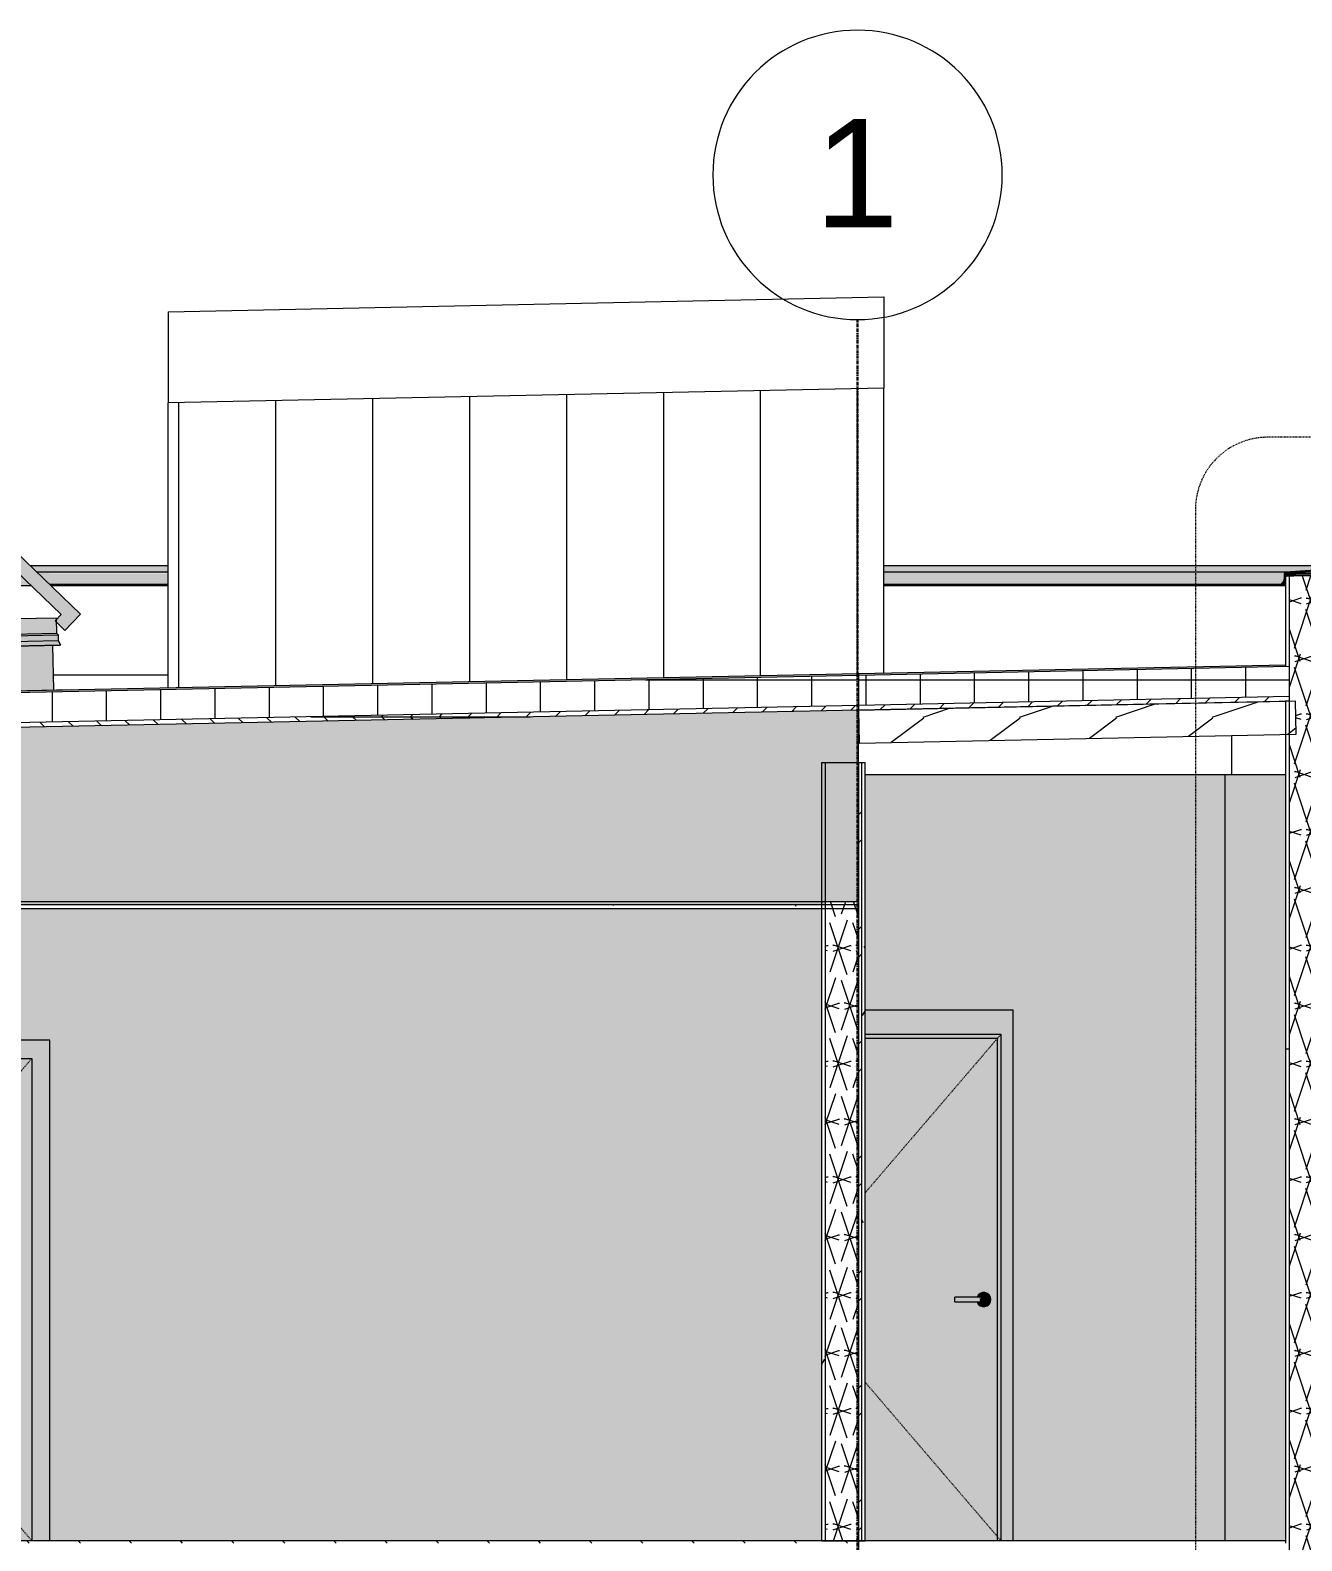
# Model space of a CAD drawing. Header units: inches. Extents: x 1718 to 6958, y -253 to 585.
# Drawn here: x 5126.8 to 5337.7, y 268 to 518.5 of the extents above; entities that cross this region are included whole.
import ezdxf

# ---------------------------------------------------------------- set-up
doc = ezdxf.new("R2010")
doc.units = ezdxf.units.IN
doc.header["$MEASUREMENT"] = 0
for name, pattern in [('Dash 1_16_', [0.125, 0.0625, -0.0625]), ('Dash Dot 3_16_', [0.3125, 0.1875, -0.0625, 0, -0.0625]), ('Grid Line 1_2__2_', [0.875, 0.5, -0.125, 0.125, -0.125])]:
    doc.linetypes.add(name, pattern=pattern)
for name, color, linetype, lineweight in [('0-2', 250, 'Continuous', 9), ('0-3', 165, 'Continuous', 5), ('0-4', 10, 'Continuous', 5), ('A-ANNO-SYMB-1', 150, 'Dash Dot 3_16_', 9), ('A-DOOR-1', 41, 'Continuous', 9), ('A-DOOR-2', 250, 'Dash 1_16_', 9), ('A-DOOR-3', 255, 'Continuous', 9), ('A-DOOR-4', 21, 'Continuous', 9), ('A-DOOR-5', 250, 'Continuous', 9), ('A-DOOR-FRAM-1', 41, 'Continuous', 9), ('A-DOOR-FRAM-2', 250, 'Continuous', 9), ('A-DOOR-FRAM-3', 253, 'Continuous', 9), ('A-FLOR-5', 192, 'Continuous', 5), ('A-FLOR-6', 192, 'Continuous', 9), ('A-FLOR-MCUT', 51, 'Continuous', 13), ('A-FLOR-PATT-1', 252, 'Continuous', 9), ('A-GENM', 5, 'Continuous', 9), ('A-ROOF', 132, 'Continuous', 13), ('A-ROOF-1', 132, 'Continuous', 5), ('A-ROOF-2', 132, 'Continuous', 9), ('A-ROOF-PATT-1', 252, 'Continuous', 9), ('A-WALL', 113, 'Continuous', 13), ('A-WALL-2', 50, 'Continuous', 13), ('A-WALL-5', 7, 'Continuous', 13), ('A-WALL-7', 113, 'Continuous', 9), ('A-WALL-PATT-1', 252, 'Continuous', 9), ('A-WALL-PATT-3', 111, 'Continuous', 9), ('I-WALL-2', 50, 'Continuous', 13), ('I-WALL-3', 250, 'Continuous', 9), ('S-BEAM-2', 250, 'Continuous', 9), ('S-BEAM-3', 252, 'Continuous', 9), ('S-FNDN-5', 32, 'Continuous', 9), ('S-GRID-1', 1, 'Grid Line 1_2__2_', 30), ('S-GRID-IDEN', 1, 'Continuous', 9), ('S-GRID-IDEN-1', 147, 'Continuous', 9)]:
    doc.layers.add(name, color=color, linetype=linetype, lineweight=lineweight)
doc.styles.add('Arial_1', font='arial.ttf', dxfattribs={"height": 18})
pattern_1 = [(0, (-1688.897, 68.768), (30.72, 7.68), [1.267, -21.773, 1.267, -21.773, -122.88]), (0, (-1688.897, 68.768), (30.72, 7.68), [-46.08, 1.267, -44.813, 1.267, -21.773, -53.76]), (0, (-1688.897, 68.768), (30.72, 7.68), [-115.2, 1.267, -14.093, 1.267, -37.133]), (120, (-1677.377, 72.608), (-22.011075, 22.7643), [1.267, -21.773, 1.267, -21.773, -122.88]), (120, (-1677.377, 72.608), (-22.011075, 22.7643), [-46.08, 1.267, -44.813, 1.267, -21.773, -53.76]), (120, (-1677.377, 72.608), (-22.011075, 22.7643), [-115.2, 1.267, -14.093, 1.267, -37.133]), (240, (-1673.537, 87.968), (-8.708925, -30.4443), [1.267, -21.773, 1.267, -21.773, -122.88]), (240, (-1673.537, 87.968), (-8.708925, -30.4443), [-46.08, 1.267, -44.813, 1.267, -21.773, -53.76]), (240, (-1673.537, 87.968), (-8.708925, -30.4443), [-115.2, 1.267, -14.093, 1.267, -37.133])]
pattern_2 = [(161.57, (7056.9088, 69.248), (-3.8399538, -1.544e-05), [0, -27.322, 3.034, 0]), (18.43, (7055.9488, 69.248), (-3.8399538, 1.544e-05), [0, -27.322, 3.034, 0]), (108.43, (7056.9088, 69.248), (1.919622, -9.6005246), [9.106, -21.25]), (71.57, (7055.9488, 69.248), (1.919622, 9.6005246), [9.106, -21.25])]
pattern_3 = [(0, (7056.429, 68.768), (30.72, 7.68), [1.267, -21.773, 1.267, -21.773, -122.88]), (0, (7056.429, 68.768), (30.72, 7.68), [-46.08, 1.267, -44.813, 1.267, -21.773, -53.76]), (0, (7056.429, 68.768), (30.72, 7.68), [-115.2, 1.267, -14.093, 1.267, -37.133]), (120, (7067.949, 72.608), (-22.011075, 22.7643), [1.267, -21.773, 1.267, -21.773, -122.88]), (120, (7067.949, 72.608), (-22.011075, 22.7643), [-46.08, 1.267, -44.813, 1.267, -21.773, -53.76]), (120, (7067.949, 72.608), (-22.011075, 22.7643), [-115.2, 1.267, -14.093, 1.267, -37.133]), (240, (7071.789, 87.968), (-8.708925, -30.4443), [1.267, -21.773, 1.267, -21.773, -122.88]), (240, (7071.789, 87.968), (-8.708925, -30.4443), [-46.08, 1.267, -44.813, 1.267, -21.773, -53.76]), (240, (7071.789, 87.968), (-8.708925, -30.4443), [-115.2, 1.267, -14.093, 1.267, -37.133])]
pattern_4 = [(0, (7056.429, 68.768), (0, 9), []), (90, (7056.429, 68.768), (-9, 6e-16), [])]
pattern_5 = [(0, (7056.429, 68.768), (0, 4.798), []), (315, (7056.4288, 68.768), (4.7984266, 0), [6.786, -6.786]), (45, (7056.4288, 68.768), (4.7984266, 0), [6.786, -6.786])]
pattern_6 = [(90, (5264.002, 398), (-16.082, 1e-15), [])]

# ---------------------------------------------------------------- blocks, each defined once
blk = doc.blocks.new('SWING - SINGLE - FLUSH - SWING - FLUSH - 2-10 x 6-8 - PRIVACY-3983842-BUILDING ELEVATION - COURTYARD - LOOKING EAST')
at = {"layer": 'A-DOOR-1'}
blk.add_hatch(color=256, dxfattribs=at).paths.add_polyline_path([(-3618.3, 136), (-3618.3, 216), (-3652.3, 216), (-3652.3, 136), (-3633.95, 136)], flags=0)
at = {"layer": 'A-DOOR-FRAM-1'}
blk.add_hatch(color=256, dxfattribs=at).paths.add_polyline_path([(-3652.3, 136), (-3652.3, 216), (-3618.3, 216), (-3618.3, 136), (-3615.3, 136), (-3615.3, 219), (-3654.8, 219), (-3654.8, 136)], flags=0)
at = {"layer": 'A-DOOR-2'}
for p in [(-3618.3, 216), (-3618.3, 136)]:
    blk.add_line(p, (-3652.3, 176), dxfattribs=at)
at = {"layer": 'A-DOOR-FRAM-2'}
for p, q in [((-3615.3, 219), (-3654.8, 219)), ((-3615.3, 136), (-3615.3, 219)), ((-3652.3, 136), (-3652.3, 216)), ((-3652.3, 216), (-3618.3, 216)), ((-3618.3, 216), (-3618.3, 136))]:
    blk.add_line(p, q, dxfattribs=at)
blk = doc.blocks.new('CTR - 1st Phase - Unit Layouts_rvt-2-BUILDING ELEVATION - COURTYARD - LOOKING EAST')
at = {"layer": 'A-WALL-2'}
blk.add_hatch(color=256, dxfattribs=at).paths.add_polyline_path([(-3615.3, 268), (-3487.3, 268), (-3487.3, 372.87), (-3655.3, 372.87), (-3655.3, 351), (-3615.3, 351), (-3615.3, 335.54)], flags=0)
at = {"layer": '0-2'}
blk.add_blockref('SWING - SINGLE - FLUSH - SWING - FLUSH - 2-10 x 6-8 - PRIVACY-3983842-BUILDING ELEVATION - COURTYARD - LOOKING EAST', (0, 132), dxfattribs=at)
blk = doc.blocks.new('HOLLOW METAL - UNIT DOOR-2191977-BUILDING ELEVATION - COURTYARD - LOOKING EAST')
at = {"layer": 'A-DOOR-3'}
for points in [[(-3461.07, 176), (-3461.08, 176.39), (-3465.2, 176.38), (-3465.2, 176), (-3461.56, 176)], [(-3461.55, 175.61), (-3461.07, 175.62), (-3461.07, 176), (-3465.2, 176), (-3465.2, 175.61), (-3461.56, 175.61)]]:
    blk.add_hatch(color=256, dxfattribs=at).paths.add_polyline_path(points, flags=0)
h = blk.add_hatch(color=256, dxfattribs=at)
h.paths.add_polyline_path([(-3460.38, 174.82), (-3460.07, 174.86), (-3459.79, 174.98), (-3459.54, 175.16), (-3459.36, 175.41), (-3459.24, 175.69), (-3459.2, 176), (-3459.24, 176.31), (-3459.36, 176.59), (-3459.54, 176.84), (-3459.79, 177.02), (-3460.07, 177.14), (-3460.38, 177.18), (-3460.68, 177.14), (-3460.97, 177.02), (-3461.21, 176.84), (-3461.4, 176.59), (-3461.47, 176.39), (-3461, 176.38), (-3460.73, 176.38), (-3460.37, 176.36), (-3460.18, 176.26), (-3460.13, 176.12), (-3460.14, 175.8), (-3460.31, 175.65), (-3460.49, 175.61), (-3460.82, 175.65), (-3461.26, 175.61), (-3461.48, 175.61), (-3461.4, 175.41), (-3461.21, 175.16), (-3460.97, 174.98), (-3460.68, 174.86)], flags=0)
h.paths.add_polyline_path([(-3461.07, 175.8), (-3461.01, 176), (-3461.07, 176.1), (-3461.07, 175.9)], flags=0)
h = blk.add_hatch(color=256, dxfattribs=at)
h.paths.add_polyline_path([(-3460.7, 176), (-3461.07, 176.34), (-3461.04, 176.1), (-3461, 176), (-3460.79, 176)], flags=0)
h.paths.add_polyline_path([(-3460.31, 176), (-3460.12, 176), (-3460.18, 176.26), (-3460.31, 176.35), (-3460.49, 176.39), (-3460.82, 176.35), (-3461.02, 176.34), (-3460.69, 176), (-3460.34, 176)], flags=0)
h = blk.add_hatch(color=256, dxfattribs=at)
h.paths.add_polyline_path([(-3461.07, 175.61), (-3460.73, 175.62), (-3460.37, 175.64), (-3460.17, 175.76), (-3460.13, 175.88), (-3460.15, 176), (-3460.7, 175.99), (-3461.05, 175.62)], flags=0)
h.paths.add_polyline_path([(-3461.07, 175.62), (-3460.7, 176), (-3461.01, 176), (-3461.07, 175.66)], flags=0)
at = {"layer": 'A-DOOR-4'}
h = blk.add_hatch(color=256, dxfattribs=at)
h.paths.add_polyline_path([(-3468.72, 136), (-3458.15, 136), (-3458.15, 219.37), (-3480.05, 219.37), (-3480.05, 136)], flags=0)
h.paths.add_polyline_path([(-3460.38, 174.82), (-3460.68, 174.86), (-3460.97, 174.98), (-3461.21, 175.16), (-3461.4, 175.41), (-3461.51, 175.61), (-3465.2, 175.62), (-3465.2, 176.39), (-3461.48, 176.39), (-3461.4, 176.59), (-3461.21, 176.84), (-3460.97, 177.02), (-3460.68, 177.14), (-3460.34, 177.18), (-3460.07, 177.14), (-3459.79, 177.02), (-3459.54, 176.84), (-3459.36, 176.59), (-3459.24, 176.31), (-3459.2, 176), (-3459.24, 175.69), (-3459.36, 175.41), (-3459.54, 175.16), (-3459.79, 174.98), (-3460.07, 174.86), (-3460.34, 174.82)], flags=0)
at = {"layer": 'A-DOOR-FRAM-3'}
for points in [[(-3455.52, 136), (-3455.52, 224), (-3480.05, 224), (-3480.05, 220), (-3457.52, 220), (-3457.52, 136)], [(-3457.52, 136), (-3457.52, 220), (-3480.05, 220), (-3480.05, 219.37), (-3458.15, 219.37), (-3458.15, 136)]]:
    blk.add_hatch(color=256, dxfattribs=at).paths.add_polyline_path(points, flags=0)
at = {"layer": 'A-DOOR-2'}
for p, q in [((-3457.52, 220), (-3480.05, 193.72)), ((-3480.05, 162.28), (-3457.52, 136))]:
    blk.add_line(p, q, dxfattribs=at)
at = {"layer": 'A-DOOR-5'}
for p, q in [((-3461.07, 176.39), (-3465.2, 176.39)), ((-3465.2, 176), (-3465.2, 176.39)), ((-3465.2, 175.61), (-3465.2, 176)), ((-3465.2, 175.61), (-3461.07, 175.61))]:
    blk.add_line(p, q, dxfattribs=at)
at = {"layer": 'A-DOOR-5', "flags": 128}
for points in [[(-3460.48, 176.39), (-3460.48, 176.39), (-3460.48, 176.39), (-3460.48, 176.39), (-3460.48, 176.39), (-3460.49, 176.39), (-3460.49, 176.39), (-3460.5, 176.39), (-3460.51, 176.39), (-3460.51, 176.39), (-3460.52, 176.39), (-3460.53, 176.39), (-3460.54, 176.39), (-3460.55, 176.39), (-3460.57, 176.39), (-3460.58, 176.39), (-3460.59, 176.39), (-3460.61, 176.39), (-3460.62, 176.39), (-3460.64, 176.39), (-3460.66, 176.39), (-3460.67, 176.39), (-3460.69, 176.39), (-3460.71, 176.39), (-3460.73, 176.39), (-3460.75, 176.39), (-3460.77, 176.39), (-3460.79, 176.39), (-3460.81, 176.39), (-3460.83, 176.39), (-3460.85, 176.39), (-3460.88, 176.39), (-3460.9, 176.39), (-3460.92, 176.39), (-3460.94, 176.39), (-3460.97, 176.39), (-3460.99, 176.39), (-3461.01, 176.39), (-3461.04, 176.39), (-3461.06, 176.39), (-3461.07, 176.39)], [(-3461.07, 175.61), (-3461.04, 175.61), (-3461.02, 175.61), (-3461, 175.61), (-3460.97, 175.61), (-3460.95, 175.61), (-3460.93, 175.61), (-3460.9, 175.61), (-3460.88, 175.61), (-3460.86, 175.61), (-3460.84, 175.61), (-3460.82, 175.61), (-3460.79, 175.61), (-3460.77, 175.61), (-3460.75, 175.61), (-3460.73, 175.61), (-3460.71, 175.61), (-3460.7, 175.61), (-3460.68, 175.61), (-3460.66, 175.61), (-3460.64, 175.61), (-3460.63, 175.61), (-3460.61, 175.61), (-3460.6, 175.61), (-3460.58, 175.61), (-3460.57, 175.61), (-3460.56, 175.61), (-3460.55, 175.61), (-3460.54, 175.61), (-3460.53, 175.61), (-3460.52, 175.61), (-3460.51, 175.61), (-3460.5, 175.61), (-3460.5, 175.61), (-3460.49, 175.61), (-3460.49, 175.61), (-3460.48, 175.61), (-3460.48, 175.61), (-3460.48, 175.61), (-3460.48, 175.61)]]:
    blk.add_lwpolyline(points, dxfattribs=at)
at = {"layer": 'A-DOOR-5'}
for centre, radius, start, end in [((-3460.38, 176), 1.18, 0, 160.3657), ((-3460.38, 176), 1.18, 199.5633, 0), ((-3460.48, 176), 0.394, 75, 90), ((-3460.48, 176), 0.394, 270, 285), ((-3460.48, 176), 0.394, 0, 30), ((-3460.48, 176), 0.394, 330, 0)]:
    blk.add_arc(centre, radius, start, end, dxfattribs=at)
at = {"layer": 'A-DOOR-FRAM-2'}
for p, q in [((-3455.52, 224), (-3480.05, 224)), ((-3455.52, 136), (-3455.52, 224)), ((-3480.05, 220), (-3457.52, 220)), ((-3480.05, 219.37), (-3458.15, 219.37)), ((-3458.15, 219.37), (-3458.15, 136)), ((-3457.52, 220), (-3457.52, 136))]:
    blk.add_line(p, q, dxfattribs=at)
blk = doc.blocks.new('CTR - 1st Phase - Common Walls_rvt-2-BUILDING ELEVATION - COURTYARD - LOOKING EAST')
at = {"layer": 'A-WALL-PATT-1'}
h = blk.add_hatch(dxfattribs=at)
h.set_pattern_fill('FP_87', color=256, style=0, pattern_type=2)
h.set_pattern_definition([(45, (-1688.897, 68.768), (-9.50352, 9.50352), []), (45, (-1688.897, 83.168), (-9.50352, 9.50352), [])])
h.paths.add_polyline_path([(-3480.67, 268), (-3480.67, 397), (-3481.17, 397), (-3481.17, 268)], flags=0)
h = blk.add_hatch(dxfattribs=at)
h.set_pattern_fill('FP_74', color=256, style=0, pattern_type=2)
h.set_pattern_definition(pattern_1)
h.paths.add_polyline_path([(-3480.05, 268), (-3480.05, 397), (-3480.67, 397), (-3480.67, 268)], flags=0)
h = blk.add_hatch(dxfattribs=at)
h.set_pattern_fill('FP_70', color=256, style=0, pattern_type=2)
h.set_pattern_definition([(161.57, (-1688.417, 69.248), (-3.8399538, -1.544e-05), [0, -27.322, 3.034, 0]), (18.43, (-1689.377, 69.248), (-3.8399538, 1.544e-05), [0, -27.322, 3.034, 0]), (108.43, (-1688.417, 69.248), (1.919622, -9.6005246), [9.106, -21.25]), (71.57, (-1689.377, 69.248), (1.919622, 9.6005246), [9.106, -21.25])])
h.paths.add_polyline_path([(-3486.67, 268), (-3481.17, 268), (-3481.17, 374), (-3486.67, 374), (-3486.67, 285.14)], flags=0)
h = blk.add_hatch(dxfattribs=at)
h.set_pattern_fill('FP_74', color=256, style=0, pattern_type=2)
h.set_pattern_definition(pattern_1)
h.paths.add_polyline_path([(-3486.67, 268), (-3486.67, 372.87), (-3487.3, 372.87), (-3487.3, 268)], flags=0)
at = {"layer": 'I-WALL-2'}
for points in [[(-3420.41, 268), (-3420.41, 395), (-3480.05, 395), (-3480.05, 356), (-3455.52, 356), (-3455.52, 268), (-3435.2, 268)], [(-3420.41, 268), (-3410.3, 268), (-3410.3, 395), (-3420.41, 395), (-3420.41, 268.24)]]:
    blk.add_hatch(color=256, dxfattribs=at).paths.add_polyline_path(points, flags=0)
at = {"layer": 'A-WALL-5'}
for p, q in [((-3486.67, 397), (-3486.67, 268)), ((-3481.17, 397), (-3481.17, 268)), ((-3480.67, 397), (-3480.67, 268))]:
    blk.add_line(p, q, dxfattribs=at)
at = {"layer": 'I-WALL-3'}
for p, q in [((-3487.3, 397), (-3487.3, 268)), ((-3480.05, 397), (-3487.3, 397)), ((-3480.05, 268), (-3480.05, 397)), ((-3420.41, 395), (-3480.05, 395)), ((-3410.3, 395), (-3420.41, 395)), ((-3420.41, 395), (-3420.41, 268)), ((-3487.3, 268), (-3480.05, 268))]:
    blk.add_line(p, q, dxfattribs=at)
at = {"layer": '0-2'}
blk.add_blockref('HOLLOW METAL - UNIT DOOR-2191977-BUILDING ELEVATION - COURTYARD - LOOKING EAST', (0, 132), dxfattribs=at)
blk = doc.blocks.new('LVL-Laminated Veneer Lumber - 4X6 S_ PINE - NO_ 1-2262213-BUILDING ELEVATION - COURTYARD - LOOKING EAST')
at = {"layer": 'S-BEAM-3'}
h = blk.add_hatch(dxfattribs=at)
h.set_pattern_fill('FP_89', color=256, style=0, pattern_type=2)
h.set_pattern_definition([(216.87, (-1682.499, 84.761), (47.980943, 31.9870857), [7.997, -71.971]), (206.565, (-1672.903, 79.963), (-15.993714, -15.994133), [17.881, -17.881]), (198.435, (-1672.903, 71.967), (-31.98674, -15.99388), [10.115, -40.461])])
h.paths.add_polyline_path([(-3481.06, 400.25), (-3408.56, 401.76), (-3408.67, 407.26), (-3481.17, 405.75), (-3481.13, 403.88)], flags=0)
at = {"layer": 'S-BEAM-2'}
for p, q in [((-3408.67, 407.26), (-3481.17, 405.75)), ((-3408.56, 401.76), (-3408.67, 407.26)), ((-3481.17, 405.75), (-3481.06, 400.25)), ((-3481.06, 400.25), (-3408.56, 401.76))]:
    blk.add_line(p, q, dxfattribs=at)
blk = doc.blocks.new('Grid - Grid Head - Circle-1738874-BUILDING ELEVATION - COURTYARD - LOOKING EAST')
at = {"layer": 'S-GRID-IDEN-1'}
for start, end in [(0, 180), (180, 360)]:
    blk.add_arc((-3481.32, 494.5), 24, start, end, dxfattribs=at)
blk = doc.blocks.new('CTR - 1st Phase - Structure_rvt-2-BUILDING ELEVATION - COURTYARD - LOOKING EAST')
at = {"layer": 'S-GRID-1'}
blk.add_line((-3481.32, -159.84), (-3481.32, 470.5), dxfattribs=at)
at = {"layer": '0-2'}
blk.add_blockref('LVL-Laminated Veneer Lumber - 4X6 S_ PINE - NO_ 1-2262213-BUILDING ELEVATION - COURTYARD - LOOKING EAST', (0, 0), dxfattribs=at)
at = {"layer": '0-3'}
blk.add_blockref('Grid - Grid Head - Circle-1738874-BUILDING ELEVATION - COURTYARD - LOOKING EAST', (0, 0), dxfattribs=at)
at = {"layer": 'S-GRID-IDEN', "insert": (-3488.45, 503.79), "char_height": 18, "width": 16.968, "attachment_point": 1, "style": 'Arial_1'}
blk.add_mtext('1', dxfattribs=at)
blk = doc.blocks.new('Basic Wall _ EXT - FIBER CEMENT - SMALL - ___-2145929-BUILDING ELEVATION - COURTYARD - LOOKING EAST')
at = {"layer": 'A-WALL-7'}
h = blk.add_hatch(color=256, dxfattribs=at)
h.paths.add_polyline_path([(-3674.02, 428.6), (-3620.7, 428.6), (-3621.81, 429.66), (-3867.21, 429.66), (-3851.69, 428.6), (-3678.21, 428.6)], flags=0)
h.paths.add_polyline_path([(-3410.3, 428.6), (-3394.94, 429.66), (-3476.95, 429.66), (-3476.95, 428.6), (-3410.44, 428.6)], flags=0)
h.paths.add_polyline_path([(-3598.6, 428.6), (-3595.7, 428.6), (-3595.7, 429.66), (-3618.56, 429.66), (-3617.45, 428.6), (-3602.79, 428.6)], flags=0)
h = blk.add_hatch(color=256, dxfattribs=at)
h.paths.add_polyline_path([(-3627.93, 428.35), (-3620.45, 428.36), (-3620.7, 428.6), (-3851.73, 428.56), (-3851.63, 428.41), (-3851.63, 428.35), (-3632.12, 428.35)], flags=0)
h.paths.add_polyline_path([(-3410.52, 428.35), (-3410.4, 428.55), (-3410.37, 428.6), (-3476.95, 428.56), (-3476.95, 428.35), (-3414.25, 428.35)], flags=0)
h.paths.add_polyline_path([(-3617.19, 428.35), (-3595.7, 428.36), (-3595.7, 428.6), (-3617.41, 428.56), (-3617.2, 428.36)], flags=0)
h = blk.add_hatch(color=256, dxfattribs=at)
h.paths.add_polyline_path([(-3619.55, 427.44), (-3619.49, 427.44), (-3620.44, 428.35), (-3851.63, 428.35), (-3851.63, 427.44), (-3623.74, 427.44)], flags=0)
h.paths.add_polyline_path([(-3410.52, 427.44), (-3410.52, 428.35), (-3476.95, 428.35), (-3476.95, 427.44), (-3410.92, 427.44)], flags=0)
h.paths.add_polyline_path([(-3598.6, 427.44), (-3595.7, 427.44), (-3595.7, 428.35), (-3617.19, 428.35), (-3616.24, 427.44), (-3602.79, 427.44)], flags=0)
h = blk.add_hatch(color=256, dxfattribs=at)
h.paths.add_polyline_path([(-3653.07, 427.3), (-3619.39, 427.35), (-3619.55, 427.44), (-3851.63, 427.44), (-3851.59, 427.3), (-3657.26, 427.3)], flags=0)
h.paths.add_polyline_path([(-3410.47, 427.3), (-3410.45, 427.44), (-3476.95, 427.43), (-3476.95, 427.3), (-3410.49, 427.3)], flags=0)
h.paths.add_polyline_path([(-3595.7, 427.3), (-3595.7, 427.44), (-3616.23, 427.43), (-3616.1, 427.3), (-3598.6, 427.3)], flags=0)
h = blk.add_hatch(color=256, dxfattribs=at)
h.paths.add_polyline_path([(-3766.19, 426.57), (-3618.59, 426.57), (-3619.35, 427.3), (-3851.56, 427.26), (-3851.11, 426.57), (-3770.38, 426.57)], flags=0)
h.paths.add_polyline_path([(-3411.03, 426.57), (-3410.56, 427.3), (-3476.95, 427.3), (-3476.95, 426.57), (-3414.25, 426.57)], flags=0)
h.paths.add_polyline_path([(-3595.7, 426.57), (-3595.7, 427.3), (-3616.1, 427.3), (-3615.34, 426.57), (-3598.6, 426.57)], flags=0)
h.paths.add_polyline_path([(-3410.49, 427.26), (-3410.49, 427.3), (-3410.5, 427.26)], flags=0)
h = blk.add_hatch(color=256, dxfattribs=at)
h.paths.add_polyline_path([(-3674.02, 426.45), (-3618.46, 426.45), (-3618.59, 426.57), (-3851.11, 426.57), (-3851.22, 426.45), (-3678.21, 426.45)], flags=0)
h.paths.add_polyline_path([(-3410.69, 426.45), (-3410.67, 426.49), (-3410.72, 426.45)], flags=0)
h.paths.add_polyline_path([(-3410.84, 426.45), (-3411.03, 426.57), (-3476.95, 426.57), (-3476.95, 426.45), (-3410.92, 426.45)], flags=0)
h.paths.add_polyline_path([(-3595.7, 426.45), (-3595.7, 426.57), (-3615.34, 426.57), (-3615.21, 426.45), (-3598.6, 426.45)], flags=0)
h = blk.add_hatch(color=256, dxfattribs=at)
h.paths.add_polyline_path([(-3410.72, 426.42), (-3410.73, 426.45), (-3410.73, 426.42)], flags=0)
h.paths.add_polyline_path([(-3595.7, 426.42), (-3595.7, 426.45), (-3598.6, 426.42)], flags=0)
for p, q in [((-3595.7, 429.66), (-3618.56, 429.66)), ((-3595.7, 428.6), (-3617.45, 428.6)), ((-3394.86, 429.66), (-3476.95, 429.66)), ((-3410.3, 428.6), (-3476.95, 428.6)), ((-3851.44, 426.42), (-3618.42, 426.42)), ((-3595.7, 426.57), (-3615.34, 426.57)), ((-3615.17, 426.42), (-3595.7, 426.42)), ((-3411.03, 426.57), (-3476.95, 426.57)), ((-3476.95, 426.42), (-3410.72, 426.42))]:
    blk.add_line(p, q, dxfattribs=at)
blk = doc.blocks.new('Basic Wall _ EXT - FIBER CEMENT - SMALL - ___-2145931-BUILDING ELEVATION - COURTYARD - LOOKING EAST')
at = {"layer": 'A-WALL-7'}
for points in [[(-3410.3, 428.35), (-3410.25, 428.4), (-3410.22, 428.47), (-3402.4, 428.49), (-3402.37, 428.52), (-3410.37, 428.48), (-3410.42, 428.41), (-3410.4, 428.35)], [(-3410.29, 428.52), (-3402.37, 428.52), (-3401.68, 429.06), (-3401.34, 429.11), (-3394.94, 429.11), (-3394.94, 429.58), (-3410.06, 428.54)], [(-3408.75, 428.24), (-3408.75, 428.37), (-3410.18, 428.35), (-3410.17, 428.24), (-3408.87, 428.24)], [(-3402.79, 428.16), (-3402.46, 428.44), (-3408.67, 428.44), (-3408.67, 428.16), (-3402.81, 428.16)], [(-3410.8, 426.52), (-3410.56, 426.55), (-3410.56, 426.59), (-3410.88, 426.57), (-3410.84, 426.55)], [(-3410.6, 426.59), (-3410.41, 426.62), (-3410.3, 426.7), (-3410.33, 427.22), (-3410.36, 427.19), (-3410.73, 426.59), (-3410.64, 426.59)], [(-3410.36, 426.44), (-3410.3, 426.44), (-3410.33, 426.57), (-3410.6, 426.44), (-3410.44, 426.44)], [(-3410.44, 427.26), (-3410.31, 427.3), (-3410.3, 427.39), (-3410.37, 427.39), (-3410.37, 427.44), (-3410.44, 427.44), (-3410.49, 427.26)], [(-3410.37, 427.44), (-3410.37, 427.83), (-3410.24, 428.03), (-3410.06, 428.08), (-3402.86, 428.1), (-3402.86, 428.16), (-3409.82, 428.16), (-3409.82, 428.23), (-3410.29, 428.28), (-3410.3, 428.35), (-3410.44, 428.35), (-3410.44, 427.44)], [(-3410.3, 427.22), (-3410.32, 427.26), (-3410.34, 427.22)], [(-3410.33, 426.57), (-3410.3, 426.6), (-3410.33, 426.64), (-3410.34, 426.6), (-3410.34, 426.59)], [(-3402.93, 428), (-3402.93, 428.04), (-3402.93, 428.06), (-3403.02, 428.08), (-3408.95, 428.08), (-3408.95, 428), (-3402.94, 428)]]:
    blk.add_hatch(color=256, dxfattribs=at).paths.add_polyline_path(points, flags=0)
h = blk.add_hatch(color=256, dxfattribs=at)
h.paths.add_polyline_path([(-3410.84, 426.6), (-3410.8, 426.63), (-3410.44, 427.26), (-3410.52, 427.22), (-3410.92, 426.6)], flags=0)
h.paths.add_polyline_path([(-3410.34, 427.22), (-3410.34, 427.26), (-3410.41, 427.26)], flags=0)
for p, q in [((-3410.29, 428.52), (-3402.37, 428.52)), ((-3410.23, 428.47), (-3402.43, 428.47)), ((-3408.67, 428.44), (-3402.46, 428.44)), ((-3410.92, 426.6), (-3410.74, 426.6)), ((-3410.73, 426.59), (-3410.47, 426.59)), ((-3410.71, 426.42), (-3410.3, 426.42)), ((-3410.36, 426.64), (-3410.3, 426.64)), ((-3410.22, 428.24), (-3408.75, 428.24)), ((-3408.95, 428.08), (-3402.84, 428.08)), ((-3408.67, 428.16), (-3402.79, 428.16))]:
    blk.add_line(p, q, dxfattribs=at)
at = {"layer": 'A-WALL-7', "flags": 128}
for points in [[(-3410.3, 428.6), (-3410.36, 428.59), (-3410.41, 428.56), (-3410.46, 428.52), (-3410.49, 428.47), (-3410.51, 428.41), (-3410.52, 428.35)], [(-3410.84, 426.45), (-3410.79, 426.43), (-3410.72, 426.42)], [(-3410.68, 426.5), (-3410.72, 426.49), (-3410.76, 426.5)], [(-3410.71, 426.42), (-3410.66, 426.42), (-3410.6, 426.44)], [(-3410.52, 427.44), (-3410.53, 427.39), (-3410.54, 427.35), (-3410.56, 427.3)], [(-3410.49, 427.26), (-3410.47, 427.32), (-3410.45, 427.38), (-3410.44, 427.44)], [(-3410.37, 427.39), (-3410.38, 427.35), (-3410.39, 427.3), (-3410.41, 427.26)], [(-3410.12, 428.08), (-3410.19, 428.07), (-3410.25, 428.05), (-3410.3, 428.01), (-3410.34, 427.95), (-3410.37, 427.89), (-3410.37, 427.83)], [(-3410.34, 427.22), (-3410.32, 427.28), (-3410.3, 427.33)]]:
    blk.add_lwpolyline(points, dxfattribs=at)
blk = doc.blocks.new('Basic Wall _ EXT - FIBER CEMENT - SMALL - 2_ XPS - ___-2145932-BUILDING ELEVATION - COURTYARD - LOOKING EAST')
at = {"layer": 'A-WALL-7'}
h = blk.add_hatch(color=256, dxfattribs=at)
h.paths.add_polyline_path([(-3400.67, 424.54), (-3394.86, 424.54), (-3394.86, 429.66), (-3410.38, 428.56), (-3410.48, 428.47), (-3410.52, 428.28), (-3410.52, 427.44), (-3410.44, 427.44), (-3410.4, 428.47), (-3410.29, 428.52), (-3394.94, 429.58), (-3394.94, 424.62), (-3400.67, 424.62), (-3400.67, 424.55)], flags=0)
h.paths.add_polyline_path([(-3410.72, 426.42), (-3410.45, 426.51), (-3410.34, 426.6), (-3410.36, 426.64), (-3410.72, 426.42), (-3410.72, 426.42)], flags=0)
h.paths.add_polyline_path([(-3410.72, 426.42), (-3410.88, 426.57), (-3410.92, 426.6), (-3410.49, 427.26), (-3410.56, 427.3), (-3411.03, 426.57), (-3410.73, 426.42)], flags=0)
h.paths.add_polyline_path([(-3410.73, 426.59), (-3410.34, 427.22), (-3410.41, 427.26), (-3410.79, 426.63), (-3410.74, 426.6)], flags=0)
h.paths.add_polyline_path([(-3410.37, 427.39), (-3410.3, 427.39), (-3410.29, 428), (-3408.95, 428), (-3408.98, 428.08), (-3410.22, 428.04), (-3410.3, 428), (-3410.37, 427.76), (-3410.37, 427.44)], flags=0)
h.paths.add_polyline_path([(-3401.34, 428), (-3401.38, 428.92), (-3401.52, 429.08), (-3401.75, 429.05), (-3402.83, 428.07), (-3402.81, 428.04), (-3401.63, 429), (-3401.5, 428.99), (-3401.42, 428.86), (-3401.42, 428), (-3401.36, 428)], flags=0)
h.paths.add_polyline_path([(-3402.91, 428), (-3402.81, 428.04), (-3402.93, 428.04)], flags=0)
h.paths.add_polyline_path([(-3409.67, 428.16), (-3408.67, 428.16), (-3408.67, 428.44), (-3410.24, 428.43), (-3410.29, 428.27), (-3410.21, 428.28), (-3410.17, 428.39), (-3408.75, 428.35), (-3408.75, 428.23), (-3409.82, 428.23), (-3409.82, 428.16)], flags=0)
for p, q in [((-3394.86, 429.66), (-3410.3, 428.6)), ((-3410.23, 428.47), (-3410.3, 428.27)), ((-3410.29, 428.52), (-3394.94, 429.58)), ((-3408.67, 428.44), (-3410.23, 428.47)), ((-3410.22, 428.24), (-3410.17, 428.39)), ((-3410.17, 428.39), (-3408.75, 428.37)), ((-3408.75, 428.37), (-3408.75, 428.23)), ((-3408.67, 428.16), (-3408.67, 428.44)), ((-3401.75, 429.05), (-3402.86, 428.1)), ((-3402.81, 428.04), (-3401.7, 428.99)), ((-3401.42, 428.86), (-3401.42, 427.63)), ((-3401.34, 427.63), (-3401.34, 428.86)), ((-3394.94, 429.58), (-3394.94, 424.62)), ((-3394.86, 424.54), (-3394.86, 429.66)), ((-3410.56, 427.3), (-3411.03, 426.57)), ((-3411.03, 426.57), (-3410.84, 426.45)), ((-3410.92, 426.6), (-3410.49, 427.26)), ((-3410.8, 426.52), (-3410.92, 426.6)), ((-3410.41, 427.26), (-3410.8, 426.63)), ((-3410.8, 426.63), (-3410.73, 426.59)), ((-3410.73, 426.59), (-3410.34, 427.22)), ((-3410.36, 426.64), (-3410.64, 426.51)), ((-3410.6, 426.44), (-3410.33, 426.57)), ((-3410.52, 428.35), (-3410.52, 427.44)), ((-3410.44, 427.44), (-3410.44, 428.35)), ((-3410.37, 427.83), (-3410.37, 427.39)), ((-3410.33, 426.57), (-3410.36, 426.64)), ((-3410.3, 428.27), (-3410.22, 428.24)), ((-3410.29, 427.39), (-3410.29, 427.83)), ((-3408.95, 428.08), (-3410.12, 428.08)), ((-3410.12, 428), (-3409.67, 428)), ((-3408.75, 428.23), (-3409.82, 428.23)), ((-3409.82, 428.23), (-3409.82, 428.16)), ((-3409.82, 428.16), (-3408.67, 428.16)), ((-3409.67, 428), (-3408.95, 428)), ((-3408.95, 428), (-3408.95, 428.08)), ((-3403.02, 428.04), (-3403.85, 428.04)), ((-3403.85, 428.04), (-3403.85, 427.96)), ((-3403.85, 427.96), (-3403.02, 427.96)), ((-3401.37, 427.45), (-3400.96, 426.79)), ((-3400.89, 426.84), (-3401.3, 427.5)), ((-3400.96, 426.79), (-3400.89, 426.84)), ((-3394.94, 424.62), (-3401.42, 424.62)), ((-3401.42, 424.62), (-3401.42, 424.54)), ((-3401.42, 424.54), (-3394.86, 424.54))]:
    blk.add_line(p, q, dxfattribs=at)
for centre, radius, start, end in [((-3410.27, 428.35), 0.25, 96.9295, 180), ((-3410.27, 428.35), 0.171, 97.5543, 180), ((-3401.59, 428.86), 0.25, 0, 130.7229), ((-3401.59, 428.86), 0.171, 0, 130.7229), ((-3410.71, 426.67), 0.25, 237.9895, 295.8255), ((-3410.71, 426.67), 0.171, 237.9895, 295.8255), ((-3410.77, 427.44), 0.25, 327.174, 0), ((-3410.77, 427.44), 0.329, 327.174, 0), ((-3410.62, 427.39), 0.25, 328.5676, 0), ((-3410.12, 427.83), 0.25, 90, 180), ((-3410.62, 427.39), 0.329, 328.5676, 0), ((-3410.12, 427.83), 0.171, 90, 180), ((-3403.02, 428.29), 0.25, 270, 310.7229), ((-3403.02, 428.29), 0.329, 270, 310.7229), ((-3401.09, 427.63), 0.329, 180, 211.7619), ((-3401.09, 427.63), 0.25, 180, 211.7619)]:
    blk.add_arc(centre, radius, start, end, dxfattribs=at)
blk = doc.blocks.new('Hatch-Precision_Ladders-Roof_Hatch - 2_0_x2_0_-2210683-BUILDING ELEVATION - COURTYARD - LOOKING EAST')
at = {"layer": 'A-GENM'}
for points in [[(-3612.84, 418.98), (-3610.24, 421.68), (-3631.71, 442.28), (-3633.26, 440.66), (-3613.42, 421.62), (-3614.26, 420.74), (-3614.22, 420.3), (-3613.18, 419.3)], [(-3641.71, 417.94), (-3614.22, 418.5), (-3614.27, 421.02), (-3641.76, 420.45), (-3641.72, 418.24)], [(-3641.97, 417.67), (-3613.95, 418.24), (-3614.22, 418.5), (-3641.71, 417.94), (-3641.87, 417.77)], [(-3642.28, 415.98), (-3613.57, 416.57), (-3613.93, 417.27), (-3641.97, 416.65)], [(-3641.95, 416.69), (-3613.93, 417.27), (-3613.95, 418.24), (-3641.97, 417.67), (-3641.96, 417.27)], [(-3640.86, 408.56), (-3614.68, 409.1), (-3614.83, 416.51), (-3641.02, 415.94), (-3640.88, 409.16)], [(-3643.77, 408.41), (-3611.77, 409.07), (-3611.78, 409.16), (-3643.77, 408.5)]]:
    blk.add_hatch(color=256, dxfattribs=at).paths.add_polyline_path(points, flags=0)
for p, q in [((-3633.26, 440.66), (-3631.71, 442.28)), ((-3631.71, 442.28), (-3610.24, 421.68)), ((-3613.42, 421.62), (-3633.26, 440.66)), ((-3614.27, 421.02), (-3641.76, 420.45)), ((-3613.42, 421.62), (-3614.46, 420.53)), ((-3614.27, 421.02), (-3614.22, 418.5)), ((-3612.84, 418.98), (-3610.24, 421.68)), ((-3641.76, 420.45), (-3641.71, 417.94)), ((-3641.71, 417.94), (-3614.22, 418.5)), ((-3614.46, 420.53), (-3612.84, 418.98)), ((-3614.22, 418.5), (-3613.95, 418.24)), ((-3641.95, 416.69), (-3642.28, 415.98)), ((-3642.28, 415.98), (-3613.57, 416.57)), ((-3642.28, 415.98), (-3642.19, 415.94)), ((-3642.19, 415.94), (-3613.66, 416.53)), ((-3641.97, 417.67), (-3613.95, 418.24)), ((-3641.71, 417.94), (-3641.97, 417.67)), ((-3641.97, 417.67), (-3641.95, 416.69)), ((-3641.95, 416.69), (-3613.93, 417.27)), ((-3640.86, 408.56), (-3641.02, 415.97)), ((-3614.68, 409.1), (-3614.83, 416.51)), ((-3613.95, 418.24), (-3613.93, 417.27)), ((-3613.93, 417.27), (-3613.57, 416.57)), ((-3613.57, 416.57), (-3613.66, 416.53)), ((-3643.77, 408.5), (-3611.78, 409.16)), ((-3643.77, 408.5), (-3643.77, 408.41)), ((-3611.77, 409.07), (-3611.78, 409.16))]:
    blk.add_line(p, q, dxfattribs=at)

msp = doc.modelspace()

# ---------------------------------------------------------------- hatches: boundary and pattern name
at = {"layer": 'A-FLOR-5'}
msp.add_hatch(color=256, dxfattribs=at).paths.add_polyline_path([(5264.15, 411.5), (5335.03, 412.98), (5335.03, 413.23), (5264.15, 411.75), (5264.15, 411.58)], flags=0)
at = {"layer": 'A-FLOR-PATT-1'}
h = msp.add_hatch(dxfattribs=at)
h.set_pattern_fill('FP_78', color=256, style=0, pattern_type=2)
h.set_pattern_definition(pattern_4)
h.paths.add_polyline_path([(5264.15, 406.5), (5335.65, 407.99), (5335.65, 412.99), (5264.15, 411.5), (5264.15, 407.34)], flags=0)
h = msp.add_hatch(dxfattribs=at)
h.set_pattern_fill('FP_73', color=256, style=0, pattern_type=2)
h.set_pattern_definition(pattern_5)
h.paths.add_polyline_path([(5264.15, 405.75), (5335.65, 407.26), (5335.65, 407.99), (5264.15, 406.5)], flags=0)
h = msp.add_hatch(dxfattribs=at)
h.set_pattern_fill('FP_71', color=256, style=0, pattern_type=2)
h.set_pattern_definition([(135, (7056.429, 68.768), (-4.24264, -4.24264), [])])
h.paths.add_polyline_path([(5243.09, 267.62), (5264.15, 267.62), (5264.15, 268), (4893.48, 268), (4893.48, 267.62), (5209.57, 267.62)], flags=0)
at = {"layer": 'A-ROOF'}
msp.add_hatch(color=256, dxfattribs=at).paths.add_polyline_path([(4893.48, 403.88), (5264.15, 411.5), (5264.15, 411.75), (4893.48, 404.13)], flags=0)
at = {"layer": 'A-ROOF-1'}
msp.add_hatch(color=256, dxfattribs=at).paths.add_polyline_path([(5209.57, 373.5), (5258.65, 373.5), (5258.65, 374), (4892.85, 374), (4892.85, 373.5), (5085.9, 373.5), (5085.9, 373.87), (5089.4, 373.87), (5089.42, 373.5), (5179.54, 373.5)], flags=0)
at = {"layer": 'A-ROOF-PATT-1'}
h = msp.add_hatch(dxfattribs=at)
h.set_pattern_fill('FP_78', color=256, style=0, pattern_type=2)
h.set_pattern_definition(pattern_4)
h.paths.add_polyline_path([(4892.85, 398.86), (5264.15, 406.5), (5264.15, 411.5), (4892.85, 403.86), (4892.85, 401.35)], flags=0)
h = msp.add_hatch(dxfattribs=at)
h.set_pattern_fill('FP_73', color=256, style=0, pattern_type=2)
h.set_pattern_definition(pattern_5)
h.paths.add_polyline_path([(4892.85, 398.11), (5264.15, 405.75), (5264.15, 406.5), (4892.85, 398.86)], flags=0)
h = msp.add_hatch(dxfattribs=at)
h.set_pattern_fill('FP_70', color=256, style=0, pattern_type=2)
h.set_pattern_definition(pattern_2)
h.paths.add_polyline_path([(4887.35, 374), (5264.15, 374), (5264.15, 405.75), (4887.35, 398), (4887.35, 377.42)], flags=0)
h = msp.add_hatch(dxfattribs=at)
h.set_pattern_fill('FP_74', color=256, style=0, pattern_type=2)
h.set_pattern_definition(pattern_3)
h.paths.add_polyline_path([(5127.03, 372.87), (5258.65, 372.87), (5258.65, 373.5), (5089.4, 373.49), (5089.4, 372.87), (5091.46, 372.87)], flags=0)
h.paths.add_polyline_path([(5075.5, 372.87), (5085.9, 372.87), (5085.9, 373.5), (4893.48, 373.5), (4893.48, 372.87), (5056.03, 372.87)], flags=0)
at = {"layer": 'A-WALL-PATT-1'}
h = msp.add_hatch(dxfattribs=at)
h.set_pattern_fill('FP_70', color=256, style=0, pattern_type=2)
h.set_pattern_definition(pattern_2)
h.paths.add_polyline_path([(5337.65, 349.5), (5341.15, 349.5), (5341.15, 428), (5335.65, 427.98), (5335.65, 407.24), (5336.65, 407.26), (5336.77, 401.76), (5335.65, 401.74), (5335.65, 349.5)], flags=0)
h = msp.add_hatch(dxfattribs=at)
h.set_pattern_fill('FP_74', color=256, style=0, pattern_type=2)
h.set_pattern_definition(pattern_3)
h.paths.add_polyline_path([(5335.65, 226.5), (5335.65, 259.5), (5335.03, 259.5), (5335.03, 226.5)], flags=0)
h.paths.add_polyline_path([(5335.63, 267.62), (5335.65, 267.62), (5335.65, 349.5), (5335.03, 349.5), (5335.03, 267.62)], flags=0)
h = msp.add_hatch(dxfattribs=at)
h.set_pattern_fill('FP_70', color=256, style=0, pattern_type=2)
h.set_pattern_definition(pattern_2)
h.paths.add_polyline_path([(5335.65, 226.5), (5341.15, 226.54), (5341.15, 349.5), (5335.65, 349.5), (5335.65, 265), (5336.05, 265), (5336.74, 259.5), (5335.65, 259.5), (5335.65, 226.5)], flags=0)
at = {"layer": 'A-WALL-PATT-3'}
h = msp.add_hatch(dxfattribs=at)
h.set_pattern_fill('FP_114', color=256, style=0, pattern_type=2)
h.set_pattern_definition(pattern_6)
h.paths.add_polyline_path([(5158.38, 409.58), (5268.38, 411.84), (5268.38, 459.16), (5158.38, 456.87), (5158.38, 411.5)], flags=0)
h = msp.add_hatch(dxfattribs=at)
h.set_pattern_fill('FP_114', color=256, style=0, pattern_type=2)
h.set_pattern_definition(pattern_6)
h.paths.add_polyline_path([(5149.63, 409.4), (5158.38, 409.58), (5158.38, 456.87), (5149.63, 456.69), (5149.63, 409.58)], flags=0)

# ---------------------------------------------------------------- linework, layer by layer
at = {"layer": 'A-ANNO-SYMB-1'}
for p, q in [((5360.28, 451), (5332.06, 451)), ((5320.06, 439), (5320.06, -165.44))]:
    msp.add_line(p, q, dxfattribs=at)
msp.add_arc((5332.06, 439), 12, 90, 180, dxfattribs=at)
at = {"layer": 'A-FLOR-6'}
for p, q in [((5335.03, 413.23), (5264.15, 411.75)), ((5264.15, 411.75), (5264.15, 405.75)), ((5264.15, 405.75), (5335.03, 407.23)), ((5335.03, 268), (5011.23, 268)), ((5264.15, 268), (5264.15, 240.87))]:
    msp.add_line(p, q, dxfattribs=at)
at = {"layer": 'A-FLOR-MCUT'}
for p, q in [((5335.65, 412.99), (5264.15, 411.5)), ((5335.65, 407.99), (5264.15, 406.5))]:
    msp.add_line(p, q, dxfattribs=at)
at = {"layer": 'A-ROOF'}
for p, q in [((5264.15, 411.5), (4892.85, 403.86)), ((5264.15, 406.5), (4892.85, 398.86)), ((5264.15, 405.75), (4887.35, 398)), ((4887.35, 374), (5264.15, 374)), ((4892.85, 373.5), (5264.15, 373.5))]:
    msp.add_line(p, q, dxfattribs=at)
at = {"layer": 'A-ROOF-2'}
for p, q in [((5149.63, 471.82), (5268.38, 474.29)), ((5268.38, 474.29), (5268.38, 459.16)), ((5149.63, 471.82), (5149.63, 456.69)), ((5268.38, 459.16), (5149.63, 456.69)), ((5264.15, 411.75), (4893.48, 404.13)), ((5130.59, 411.58), (5149.63, 411.58)), ((5264.15, 372.87), (5264.15, 405.75)), ((5326.04, 401.54), (5326.04, 395)), ((4893.48, 372.87), (5264.15, 372.87))]:
    msp.add_line(p, q, dxfattribs=at)
at = {"layer": 'A-WALL'}
for p, q in [((5335.65, 226.5), (5335.65, 428)), ((5335.03, 413.23), (5335.03, 412.98)), ((5335.65, 407.24), (5335.03, 407.23)), ((5335.65, 349.5), (5335.03, 349.5)), ((5335.03, 268), (5335.03, 267.62))]:
    msp.add_line(p, q, dxfattribs=at)
at = {"layer": 'A-WALL-7'}
for p, q in [((5335.03, 428), (5335.03, 413.23)), ((5344.65, 428), (5335.03, 428)), ((5335.03, 407.23), (5335.03, 268))]:
    msp.add_line(p, q, dxfattribs=at)
at = {"layer": 'S-FNDN-5'}
for p, q in [((5268.38, 411.84), (5268.38, 459.16)), ((5149.63, 409.4), (5149.63, 456.69))]:
    msp.add_line(p, q, dxfattribs=at)

# ---------------------------------------------------------------- block references
at = {"layer": '0-4'}
for name in ['CTR - 1st Phase - Structure_rvt-2-BUILDING ELEVATION - COURTYARD - LOOKING EAST', 'CTR - 1st Phase - Common Walls_rvt-2-BUILDING ELEVATION - COURTYARD - LOOKING EAST', 'CTR - 1st Phase - Unit Layouts_rvt-2-BUILDING ELEVATION - COURTYARD - LOOKING EAST']:
    msp.add_blockref(name, (8745.33, 0), dxfattribs=at)
at = {"layer": 'A-GENM'}
msp.add_blockref('Hatch-Precision_Ladders-Roof_Hatch - 2_0_x2_0_-2210683-BUILDING ELEVATION - COURTYARD - LOOKING EAST', (8745.33, 0), dxfattribs=at)
at = {"layer": 'A-WALL-7'}
for name in ['Basic Wall _ EXT - FIBER CEMENT - SMALL - ___-2145929-BUILDING ELEVATION - COURTYARD - LOOKING EAST', 'Basic Wall _ EXT - FIBER CEMENT - SMALL - 2_ XPS - ___-2145932-BUILDING ELEVATION - COURTYARD - LOOKING EAST', 'Basic Wall _ EXT - FIBER CEMENT - SMALL - ___-2145931-BUILDING ELEVATION - COURTYARD - LOOKING EAST']:
    msp.add_blockref(name, (8745.33, 0), dxfattribs=at)

doc.saveas('drawing.dxf')
